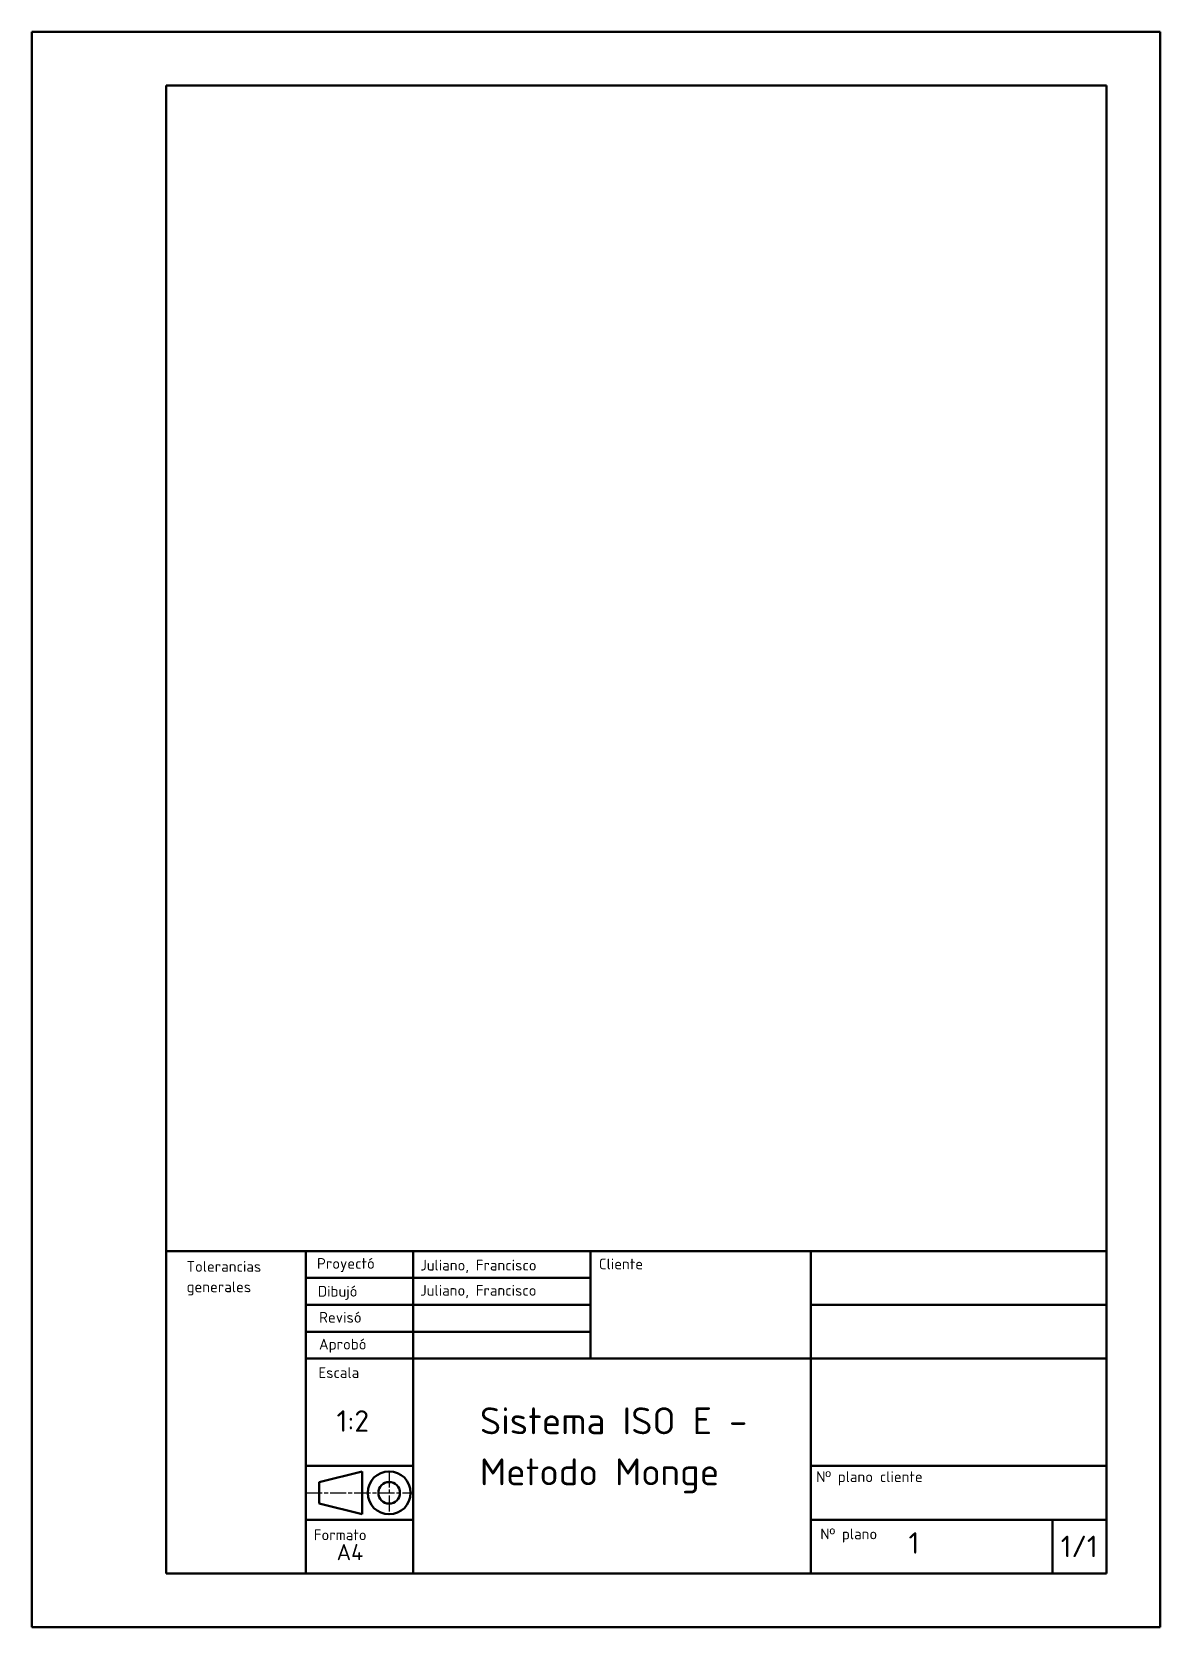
# Model space of a CAD drawing. Header units: millimetres. Extents: x 2635 to 2845, y 1910 to 2207.
import ezdxf

# ---------------------------------------------------------------- set-up
doc = ezdxf.new("R2010")
doc.units = ezdxf.units.MM
doc.header["$LTSCALE"] = 0.125
doc.linetypes.add('ACAD_ISO08W100', pattern=[36, 24, -3, 6, -3])
doc.layers.get('0').update_dxf_attribs({"lineweight": 50})
doc.layers.add('Capa1', color=7, linetype='Continuous')
doc.layers.add('capaCotas', color=7, linetype='Continuous', lineweight=25)
doc.styles.get("Standard").update_dxf_attribs({"font": 'isocpeur.ttf', "height": 2})

msp = doc.modelspace()

# ---------------------------------------------------------------- linework, layer by layer
for p, q in [((2845.17, 2207.17), (2635.17, 2207.17)), ((2635.17, 2207.17), (2635.17, 1910.17)), ((2845.17, 2207.17), (2845.17, 1910.17)), ((2835.17, 2197.17), (2660.17, 2197.17)), ((2660.17, 2197.17), (2660.17, 1920.17)), ((2835.17, 2197.17), (2835.17, 1920.17)), ((2660.17, 1980.17), (2835.17, 1980.17)), ((2686.17, 1970.17), (2686.17, 1980.17)), ((2706.17, 1970.17), (2706.17, 1980.17)), ((2739.17, 1965.17), (2739.17, 1980.17)), ((2770.17, 1980.17), (2780.17, 1980.17)), ((2780.17, 1980.17), (2780.17, 1920.17)), ((2686.17, 1975.17), (2729.17, 1975.17)), ((2729.17, 1975.17), (2739.17, 1975.17)), ((2686.17, 1970.17), (2686.17, 1920.17)), ((2686.17, 1970.17), (2729.17, 1970.17)), ((2706.17, 1970.17), (2706.17, 1920.17)), ((2729.17, 1970.17), (2739.17, 1970.17)), ((2835.17, 1970.17), (2780.17, 1970.17)), ((2686.17, 1965.17), (2729.17, 1965.17)), ((2729.17, 1965.17), (2739.17, 1965.17)), ((2739.17, 1965.17), (2739.17, 1960.17)), ((2686.17, 1960.17), (2729.17, 1960.17)), ((2729.17, 1960.17), (2770.17, 1960.17)), ((2770.17, 1960.17), (2835.17, 1960.17)), ((2686.17, 1940.17), (2706.17, 1940.17)), ((2835.17, 1940.17), (2780.17, 1940.17)), ((2688.67, 1937.17), (2696.67, 1939.17)), ((2688.67, 1933.17), (2688.67, 1937.17)), ((2696.67, 1939.17), (2696.67, 1931.17)), ((2686.17, 1933.04), (2686.17, 1935.54)), ((2686.17, 1933.04), (2686.17, 1930.17)), ((2688.67, 1933.17), (2696.67, 1931.17)), ((2686.17, 1930.17), (2706.17, 1930.17)), ((2686.17, 1930.17), (2686.17, 1930.17)), ((2686.17, 1930.17), (2688.67, 1930.17)), ((2835.17, 1930.17), (2780.17, 1930.17)), ((2835.17, 1930.17), (2825.17, 1930.17)), ((2825.17, 1930.17), (2825.17, 1920.17)), ((2660.17, 1920.17), (2835.17, 1920.17)), ((2635.17, 1910.17), (2845.17, 1910.17))]:
    msp.add_line(p, q)
for radius in [4, 2]:
    msp.add_circle((2701.67, 1935.17), radius)
at = {"layer": 'capaCotas', "color": 0, "linetype": 'ACAD_ISO08W100', "lineweight": 25}
for p, q in [((2701.67, 1939.17), (2701.67, 1931.17)), ((2686.17, 1935.17), (2706.17, 1935.17))]:
    msp.add_line(p, q, dxfattribs=at)

# ---------------------------------------------------------------- texts
for s, height, p in [('Tolerancias', 2, (2663.96, 1976.32)), ('Proyectó', 2, (2688.24, 1976.88)), ('Juliano, Francisco', 2, (2707.46, 1976.56)), ('Cliente', 2, (2740.71, 1976.79)), ('generales', 2, (2663.96, 1972.52)), ('Dibujó', 2, (2688.4, 1971.7)), ('Juliano, Francisco', 2, (2707.45, 1971.87)), ('Revisó', 2, (2688.62, 1966.85)), ('Aprobó', 2, (2688.61, 1961.85)), ('Escala ', 2, (2688.51, 1956.56)), ('1:2', 4, (2691.89, 1946.54)), ('Sistema ISO E -', 5, (2718.57, 1946.08)), ('Metodo Monge', 5, (2718.57, 1936.58)), ('Nº plano cliente', 2, (2781.15, 1937.17)), ('Formato', 2, (2687.64, 1926.35)), ('Nº plano ', 2, (2781.93, 1926.52)), ('1', 4, (2798.36, 1923.84)), ('A4', 3, (2691.89, 1922.63))]:
    msp.add_text(s, height=height).set_placement(p)
at = {"layer": 'Capa1', "lineweight": 35}
msp.add_text('1/1', height=4, dxfattribs=at).set_placement((2826.67, 1923.19))

doc.saveas('drawing.dxf')
